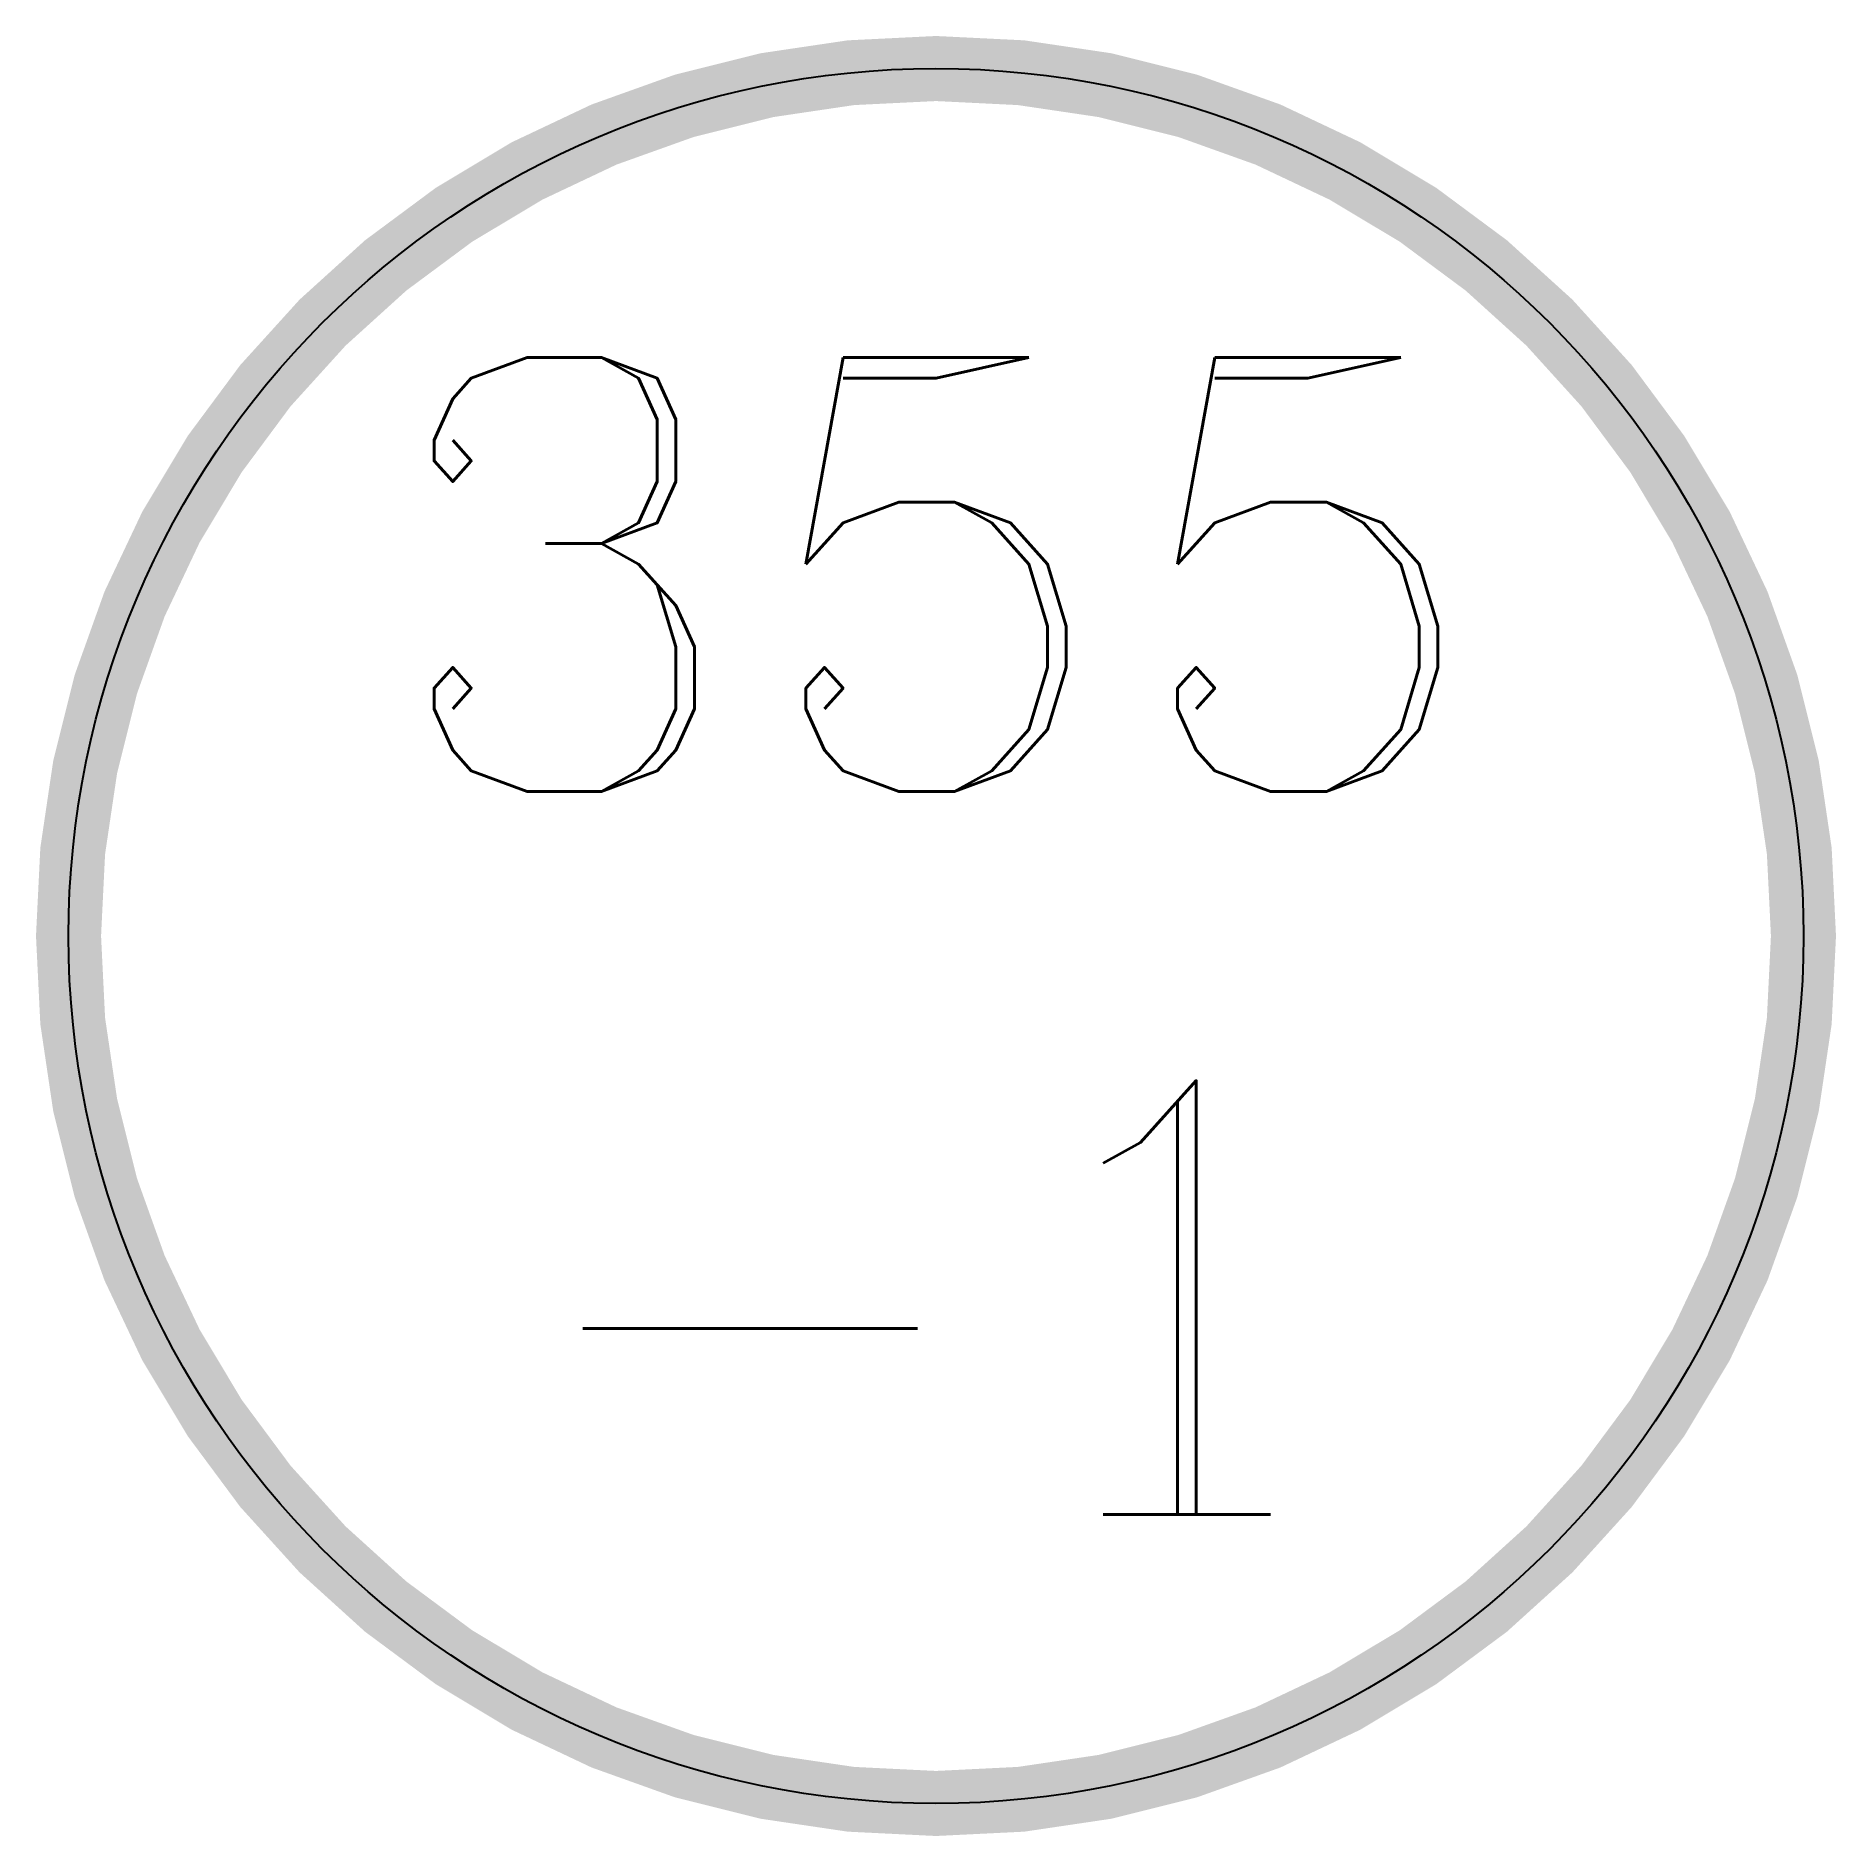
# Model space of a CAD drawing. Header units: inches. Extents: x -10.4 to 10.4, y -10.4 to 10.4.
import ezdxf

# ---------------------------------------------------------------- set-up
doc = ezdxf.new("R2010")
doc.units = ezdxf.units.IN
doc.header["$LTSCALE"] = 48
doc.header["$MEASUREMENT"] = 0
doc.styles.add('ROMANC', font='COMPLEX.SHX')

msp = doc.modelspace()

# ---------------------------------------------------------------- wipeouts: each hides what was drawn before it
msp.add_wipeout([(-0.317, 9.995), (-7.292, 6.843), (-9.995, -0.317), (-6.843, -7.292), (0.317, -9.995), (7.292, -6.843), (9.995, 0.317), (6.843, 7.292)])

# ---------------------------------------------------------------- next in the draw order: linework, layer by layer
at = {"linetype": 'Continuous', "const_width": 0.75}
msp.add_lwpolyline([(10, 0, 1), (-10, 0, 1)], format="xyb", close=True, dxfattribs=at)
at = {"linetype": 'Continuous'}
msp.add_circle((0, 0), 10, dxfattribs=at)

# ---------------------------------------------------------------- next in the draw order: texts
at = {"insert": (0, 0), "char_height": 5, "attachment_point": 5, "style": 'ROMANC'}
msp.add_mtext_dynamic_manual_height_columns('355\\P-1', width=21.12722, gutter_width=30, heights=[0], dxfattribs=at)

doc.saveas('drawing.dxf')
